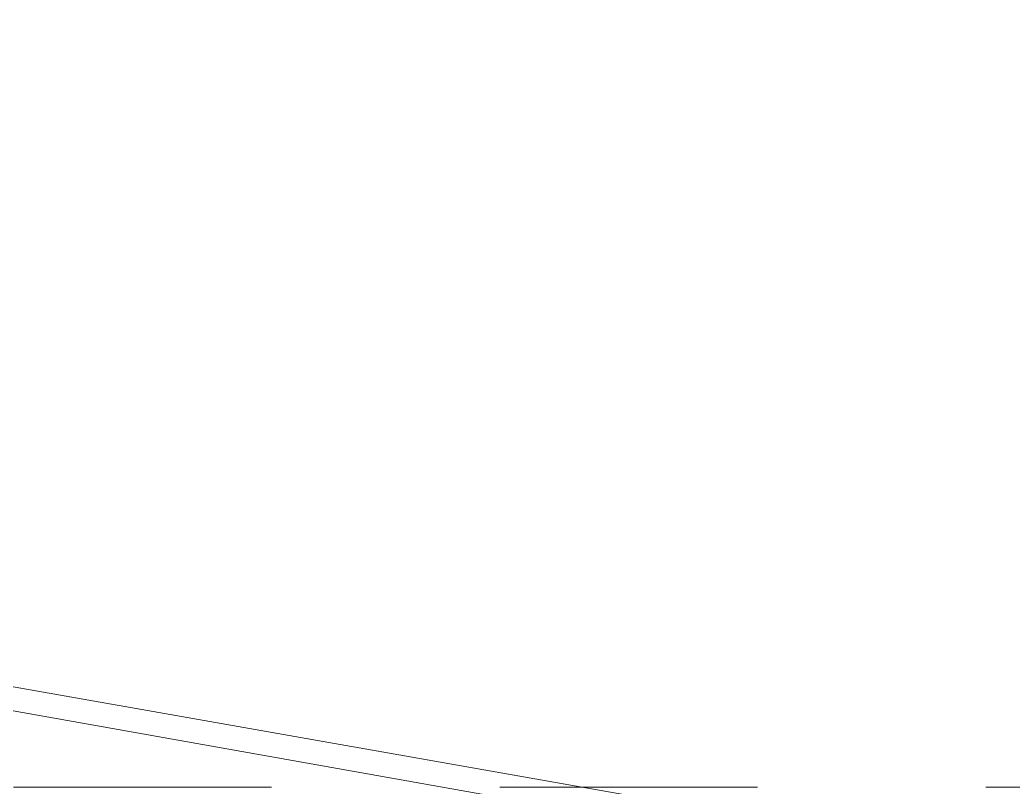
# Model space of a CAD drawing. Header units: millimetres. Extents: x -515342 to 330399, y -224905 to 507333.
# Drawn here: x -344320 to -336964, y 139484 to 145166 of the extents above; entities that cross this region are included whole.
import ezdxf

# ---------------------------------------------------------------- set-up
doc = ezdxf.new("R2010")
doc.units = ezdxf.units.MM
doc.layers.get('0').update_dxf_attribs({"lineweight": 0})
doc.layers.add('Витраж', color=7, linetype='Continuous', lineweight=0)
doc.layers.add('экспертиза ДУ', color=1, linetype='Continuous', lineweight=0)

# ---------------------------------------------------------------- blocks, each defined once
blk = doc.blocks.new('Прямоугольный импост - АР_Откос_Металлический_50х330 Коричневый Левый-9899774-О_АР_П_2__3_400_План 2 этажа')
at = {"layer": 'Витраж'}
blk.add_line((8064.1, 16115), (9974.1, 16115), dxfattribs=at)
blk = doc.blocks.new('Прямоугольный импост - АР_Откос_Металлический_50х330 Белый Левый-9898761-О_АР_П_2__3_400_План 2 этажа')
at = {"layer": 'Витраж'}
blk.add_line((4449.2, 16115), (6359.2, 16115), dxfattribs=at)
blk = doc.blocks.new('СД_Люблино_Фасады_rvt-1-О_АР_П_2__3_400_План 2 этажа')
at = {"layer": 'Витраж', "lineweight": 9}
for name, p in [('Прямоугольный импост - АР_Откос_Металлический_50х330 Коричневый Левый-9899774-О_АР_П_2__3_400_План 2 этажа', (21595.3, 0)), ('Прямоугольный импост - АР_Откос_Металлический_50х330 Белый Левый-9898761-О_АР_П_2__3_400_План 2 этажа', (28810.3, 0)), ('Прямоугольный импост - АР_Откос_Металлический_50х330 Коричневый Левый-9899774-О_АР_П_2__3_400_План 2 этажа', (28795.3, 0))]:
    blk.add_blockref(name, p, dxfattribs=at)

msp = doc.modelspace()

# ---------------------------------------------------------------- linework, layer by layer
at = {"layer": 'экспертиза ДУ', "elevation": 0}
msp.add_lwpolyline([(-295059.7137, 131283.906), (-455557.9375, 159815.0995), (-294185.888, 131385.9737)], dxfattribs=at)

# ---------------------------------------------------------------- block references
msp.add_blockref('СД_Люблино_Фасады_rvt-1-О_АР_П_2__3_400_План 2 этажа', (-374025.759, 123368.6058))

doc.saveas('drawing.dxf')
